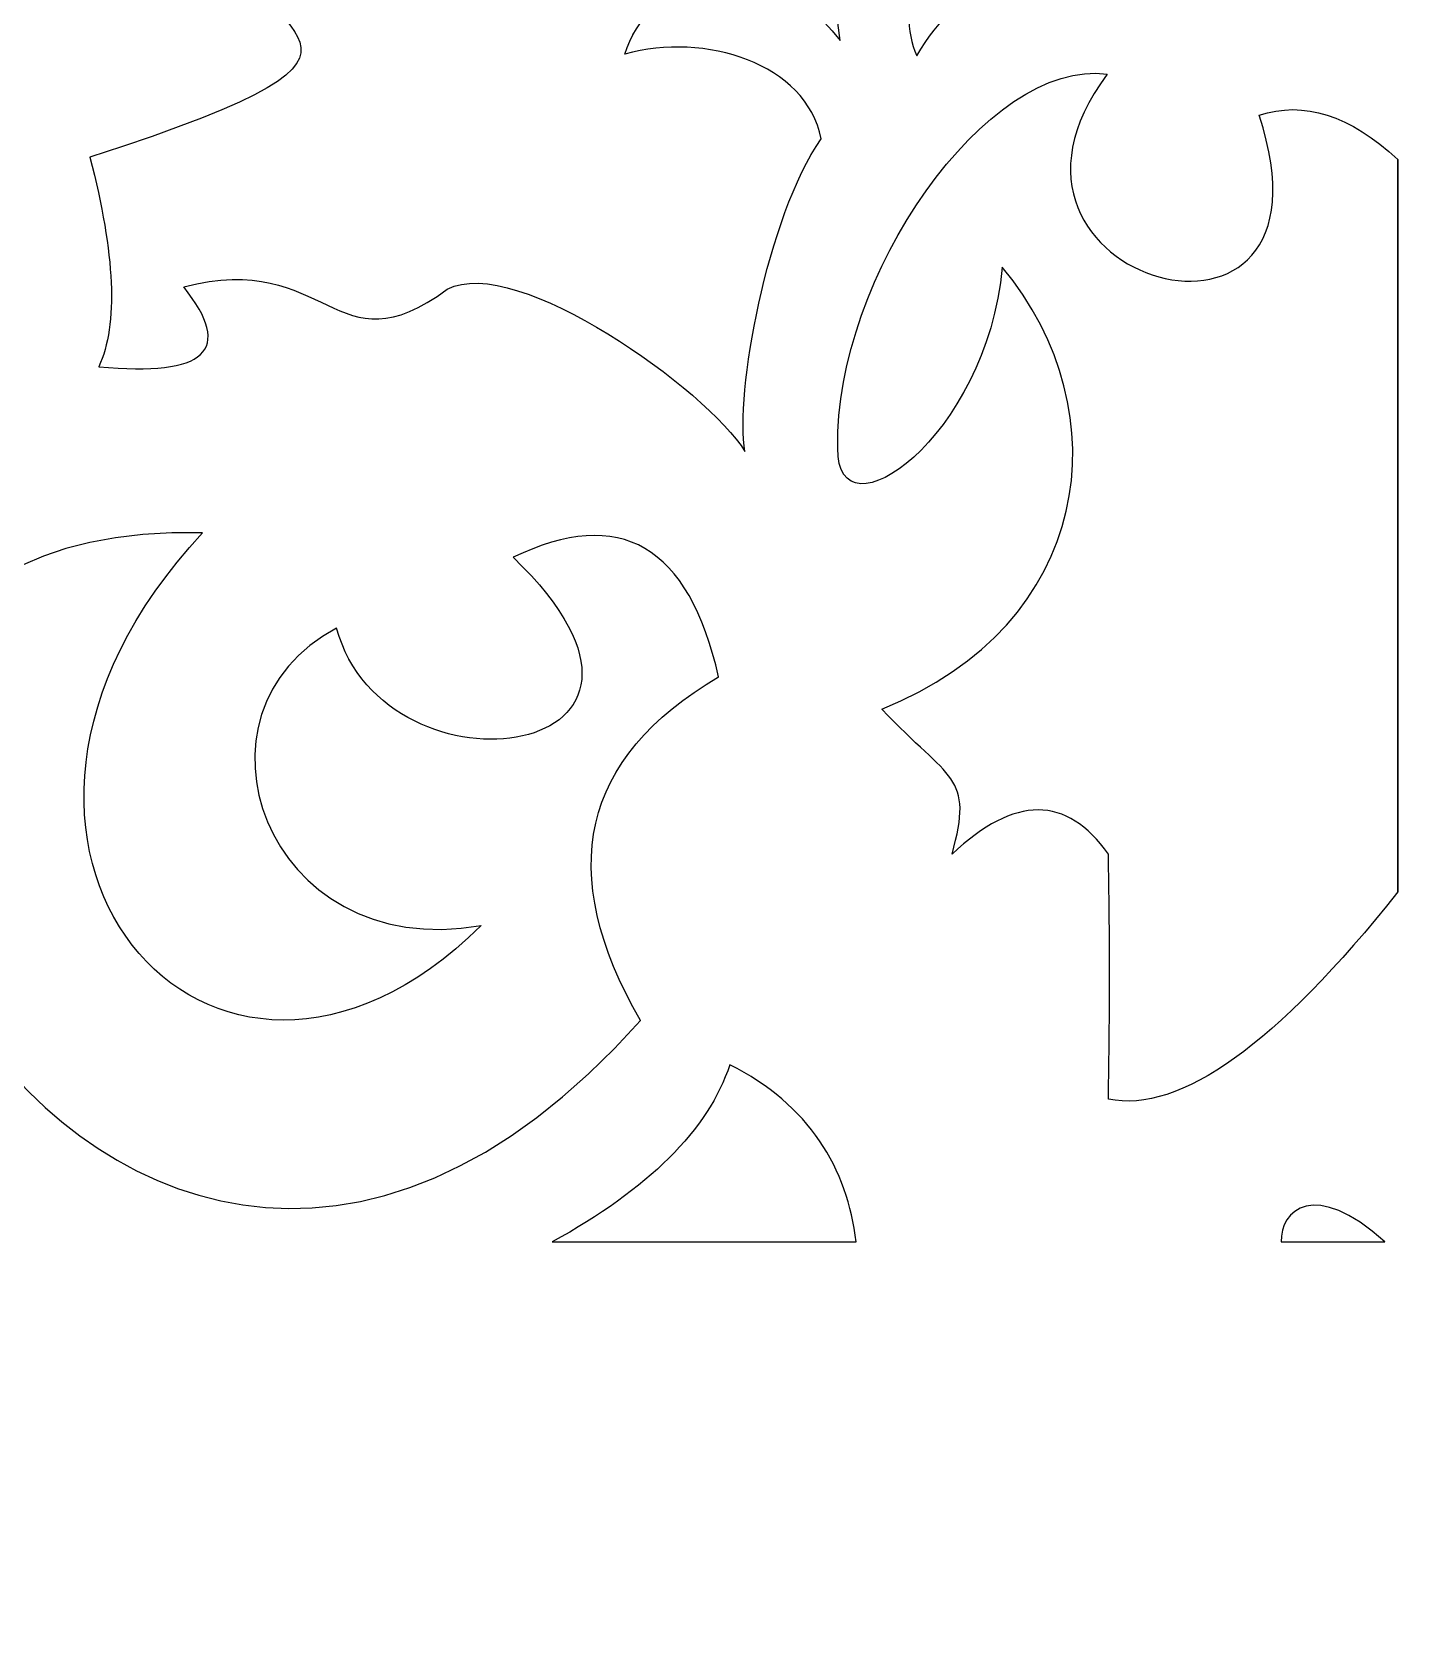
# Model space of a CAD drawing. Header units: centimetres. Extents: x -29.4 to 30.6, y -40.2 to 38.1.
# Drawn here: x -12.02 to -2.76, y -40.19 to -29.27 of the extents above; entities that cross this region are included whole.
import ezdxf

# ---------------------------------------------------------------- set-up
doc = ezdxf.new("R2010")
doc.units = ezdxf.units.CM
doc.header["$MEASUREMENT"] = 0
doc.layers.add('layer 1', color=7, linetype='Continuous')

msp = doc.modelspace()

# ---------------------------------------------------------------- linework, layer by layer
at = {"layer": 'layer 1', "color": 114}
for points, knots in [([(-6.0236, -29.42663), (-6.16973, -29.10127), (-6.01093, -28.58547), (-5.60942, -28.31258), (-5.60942, -28.31258), (-6.79265, -26.63989), (-8.47957, -26.88547), (-8.5133, -28.03333), (-8.5133, -28.03333), (-8.11584, -27.55026), (-7.32007, -27.50642), (-6.92077, -27.95941), (-6.92077, -27.95941), (-7.38868, -27.85703), (-8.12126, -28.00363), (-8.07933, -28.66691), (-8.07933, -28.66691), (-7.72557, -28.3617), (-6.69016, -27.99527), (-6.54206, -29.32413), (-6.54206, -29.32413), (-7.1044, -28.59455), (-7.86793, -28.93213), (-8.00057, -29.41657), (-8.00057, -29.41657), (-7.46081, -29.26319), (-6.77132, -29.47663), (-6.67101, -29.99068), (-6.67101, -29.99068), (-7.0397, -30.51491), (-7.25588, -31.72838), (-7.18743, -32.10842), (-7.18743, -32.10842), (-7.43905, -31.69469), (-8.74023, -30.76416), (-9.20483, -31.0082), (-9.20483, -31.0082), (-9.97073, -31.57809), (-10.00933, -30.73517), (-10.99117, -30.99319), (-10.99117, -30.99319), (-10.64803, -31.42369), (-10.83979, -31.6039), (-11.56644, -31.53382), (-11.56644, -31.53382), (-11.43524, -31.24598), (-11.45542, -30.77293), (-11.62699, -30.11467), (-11.62699, -30.11467), (-9.13555, -29.30759), (-10.67913, -29.36756), (-10.56671, -28.53774), (-10.56671, -28.53774), (-10.48547, -28.66383), (-10.32447, -28.89361), (-9.99139, -28.85357), (-9.99139, -28.85357), (-10.02166, -28.1727), (-9.58765, -27.41632), (-8.68934, -26.97576), (-8.68934, -26.97576), (-7.0643, -26.21481), (-5.70168, -26.81556), (-4.6015, -28.77804), (-4.6015, -28.77804), (-5.18628, -28.65639), (-5.73719, -28.93731), (-6.0236, -29.42663)], [0, 0, 0, 0, 0.05555556, 0.05555556, 0.05555556, 0.05555556, 0.11111111, 0.11111111, 0.11111111, 0.11111111, 0.16666667, 0.16666667, 0.16666667, 0.16666667, 0.22222222, 0.22222222, 0.22222222, 0.22222222, 0.27777778, 0.27777778, 0.27777778, 0.27777778, 0.33333333, 0.33333333, 0.33333333, 0.33333333, 0.38888889, 0.38888889, 0.38888889, 0.38888889, 0.44444444, 0.44444444, 0.44444444, 0.44444444, 0.5, 0.5, 0.5, 0.5, 0.55555556, 0.55555556, 0.55555556, 0.55555556, 0.61111111, 0.61111111, 0.61111111, 0.61111111, 0.66666667, 0.66666667, 0.66666667, 0.66666667, 0.72222222, 0.72222222, 0.72222222, 0.72222222, 0.77777778, 0.77777778, 0.77777778, 0.77777778, 0.83333333, 0.83333333, 0.83333333, 0.83333333, 0.88888889, 0.88888889, 0.88888889, 0.88888889, 1, 1, 1, 1]), ([(-2.76308, -30.12991), (-3.08676, -29.82957), (-3.39987, -29.72945), (-3.70239, -29.82956), (-3.70239, -29.82956), (-3.08393, -31.71112), (-5.79269, -30.96208), (-4.73182, -29.55174), (-4.73182, -29.55174), (-5.54677, -29.43911), (-6.58092, -30.92634), (-6.55822, -32.08518), (-6.55822, -32.08518), (-6.56869, -32.72504), (-5.548, -32.01763), (-5.44333, -30.85826), (-5.44333, -30.85826), (-4.62561, -31.85062), (-4.83307, -33.2821), (-6.26081, -33.85423), (-6.26081, -33.85423), (-5.79404, -34.3473), (-5.63509, -34.29474), (-5.78395, -34.83787), (-5.78395, -34.83787), (-5.36007, -34.43741), (-5.00683, -34.43741), (-4.72425, -34.83787), (-4.72425, -34.83787), (-4.71416, -35.36599), (-4.71416, -35.91913), (-4.72425, -36.4973), (-4.72425, -36.4973), (-4.23753, -36.59491), (-3.58381, -36.12687), (-2.76308, -35.09317), (-2.76308, -35.09317), (-2.76308, -35.09317), (-2.76308, -35.09313), (-2.76308, -35.09313), (-2.76308, -35.09313), (-2.76308, -35.09313), (-2.76308, -34.62194), (-2.76308, -34.62194), (-2.76308, -34.62194), (-2.76308, -34.62194), (-2.76308, -34.50748), (-2.76308, -34.50748), (-2.76308, -34.50748), (-2.76308, -34.50748), (-2.76308, -34.39437), (-2.76308, -34.39437), (-2.76308, -34.39437), (-2.76308, -34.39437), (-2.76308, -33.95535), (-2.76308, -33.95535), (-2.76308, -33.95535), (-2.76308, -33.95535), (-2.76308, -33.84895), (-2.76308, -33.84895), (-2.76308, -33.84895), (-2.76308, -33.84895), (-2.76308, -33.74389), (-2.76308, -33.74389), (-2.76308, -33.74389), (-2.76308, -33.74389), (-2.76308, -33.33707), (-2.76308, -33.33707), (-2.76308, -33.33707), (-2.76308, -33.33707), (-2.76308, -33.23872), (-2.76308, -33.23872), (-2.76308, -33.23872), (-2.76308, -33.23872), (-2.76308, -33.14171), (-2.76308, -33.14171), (-2.76308, -33.14171), (-2.76308, -33.14171), (-2.76308, -32.7671), (-2.76308, -32.7671), (-2.76308, -32.7671), (-2.76308, -32.7671), (-2.76308, -32.6768), (-2.76308, -32.6768), (-2.76308, -32.6768), (-2.76308, -32.6768), (-2.76308, -32.58784), (-2.76308, -32.58784), (-2.76308, -32.58784), (-2.76308, -32.58784), (-2.76308, -32.50023), (-2.76308, -32.50023), (-2.76308, -32.50023), (-2.76308, -32.50023), (-2.76308, -32.24544), (-2.76308, -32.24544), (-2.76308, -32.24544), (-2.76308, -32.24544), (-2.76308, -32.16319), (-2.76308, -32.16319), (-2.76308, -32.16319), (-2.76308, -32.16319), (-2.76308, -32.08228), (-2.76308, -32.08228), (-2.76308, -32.08228), (-2.76308, -32.08228), (-2.76308, -32.00272), (-2.76308, -32.00272), (-2.76308, -32.00272), (-2.76308, -32.00272), (-2.76308, -31.69788), (-2.76308, -31.69788), (-2.76308, -31.69788), (-2.76308, -31.69788), (-2.76308, -31.62503), (-2.76308, -31.62503), (-2.76308, -31.62503), (-2.76308, -31.62503), (-2.76308, -31.55351), (-2.76308, -31.55351), (-2.76308, -31.55351), (-2.76308, -31.55351), (-2.76308, -31.48334), (-2.76308, -31.48334), (-2.76308, -31.48334), (-2.76308, -31.48334), (-2.76308, -31.28088), (-2.76308, -31.28088), (-2.76308, -31.28088), (-2.76308, -31.28088), (-2.76308, -31.21608), (-2.76308, -31.21608), (-2.76308, -31.21608), (-2.76308, -31.21608), (-2.76308, -31.15262), (-2.76308, -31.15262), (-2.76308, -31.15262), (-2.76308, -31.15262), (-2.76308, -31.0905), (-2.76308, -31.0905), (-2.76308, -31.0905), (-2.76308, -31.0905), (-2.76308, -30.91219), (-2.76308, -30.91219), (-2.76308, -30.91219), (-2.76308, -30.91219), (-2.76308, -30.85544), (-2.76308, -30.85544), (-2.76308, -30.85544), (-2.76308, -30.85544), (-2.76308, -30.80003), (-2.76308, -30.80003), (-2.76308, -30.80003), (-2.76308, -30.80003), (-2.76308, -30.74596), (-2.76308, -30.74596), (-2.76308, -30.74596), (-2.76308, -30.74596), (-2.76308, -30.69324), (-2.76308, -30.69324), (-2.76308, -30.69324), (-2.76308, -30.69324), (-2.76308, -30.59181), (-2.76308, -30.59181), (-2.76308, -30.59181), (-2.76308, -30.59181), (-2.76308, -30.54311), (-2.76308, -30.54311), (-2.76308, -30.54311), (-2.76308, -30.54311), (-2.76308, -30.49575), (-2.76308, -30.49575), (-2.76308, -30.49575), (-2.76308, -30.49575), (-2.76308, -30.44974), (-2.76308, -30.44974), (-2.76308, -30.44974), (-2.76308, -30.44974), (-2.76308, -30.40506), (-2.76308, -30.40506), (-2.76308, -30.40506), (-2.76308, -30.40506), (-2.76308, -30.31974), (-2.76308, -30.31974), (-2.76308, -30.31974), (-2.76308, -30.31974), (-2.76308, -30.27909), (-2.76308, -30.27909), (-2.76308, -30.27909), (-2.76308, -30.27909), (-2.76308, -30.23978), (-2.76308, -30.23978), (-2.76308, -30.23978), (-2.76308, -30.23978), (-2.76308, -30.20181), (-2.76308, -30.20181), (-2.76308, -30.20181), (-2.76308, -30.20181), (-2.76308, -30.1652), (-2.76308, -30.1652), (-2.76308, -30.1652), (-2.76308, -30.1652), (-2.76308, -30.12992), (-2.76308, -30.12992), (-2.76308, -30.12992), (-2.76308, -30.12992), (-2.76308, -30.12991), (-2.76308, -30.12991)], [0, 0, 0, 0, 0.01886792, 0.01886792, 0.01886792, 0.01886792, 0.03773585, 0.03773585, 0.03773585, 0.03773585, 0.05660377, 0.05660377, 0.05660377, 0.05660377, 0.0754717, 0.0754717, 0.0754717, 0.0754717, 0.09433962, 0.09433962, 0.09433962, 0.09433962, 0.11320755, 0.11320755, 0.11320755, 0.11320755, 0.13207547, 0.13207547, 0.13207547, 0.13207547, 0.1509434, 0.1509434, 0.1509434, 0.1509434, 0.16981132, 0.16981132, 0.16981132, 0.16981132, 0.18867925, 0.18867925, 0.18867925, 0.18867925, 0.20754717, 0.20754717, 0.20754717, 0.20754717, 0.22641509, 0.22641509, 0.22641509, 0.22641509, 0.24528302, 0.24528302, 0.24528302, 0.24528302, 0.26415094, 0.26415094, 0.26415094, 0.26415094, 0.28301887, 0.28301887, 0.28301887, 0.28301887, 0.30188679, 0.30188679, 0.30188679, 0.30188679, 0.32075472, 0.32075472, 0.32075472, 0.32075472, 0.33962264, 0.33962264, 0.33962264, 0.33962264, 0.35849057, 0.35849057, 0.35849057, 0.35849057, 0.37735849, 0.37735849, 0.37735849, 0.37735849, 0.39622642, 0.39622642, 0.39622642, 0.39622642, 0.41509434, 0.41509434, 0.41509434, 0.41509434, 0.43396226, 0.43396226, 0.43396226, 0.43396226, 0.45283019, 0.45283019, 0.45283019, 0.45283019, 0.47169811, 0.47169811, 0.47169811, 0.47169811, 0.49056604, 0.49056604, 0.49056604, 0.49056604, 0.50943396, 0.50943396, 0.50943396, 0.50943396, 0.52830189, 0.52830189, 0.52830189, 0.52830189, 0.54716981, 0.54716981, 0.54716981, 0.54716981, 0.56603774, 0.56603774, 0.56603774, 0.56603774, 0.58490566, 0.58490566, 0.58490566, 0.58490566, 0.60377358, 0.60377358, 0.60377358, 0.60377358, 0.62264151, 0.62264151, 0.62264151, 0.62264151, 0.64150943, 0.64150943, 0.64150943, 0.64150943, 0.66037736, 0.66037736, 0.66037736, 0.66037736, 0.67924528, 0.67924528, 0.67924528, 0.67924528, 0.69811321, 0.69811321, 0.69811321, 0.69811321, 0.71698113, 0.71698113, 0.71698113, 0.71698113, 0.73584906, 0.73584906, 0.73584906, 0.73584906, 0.75471698, 0.75471698, 0.75471698, 0.75471698, 0.77358491, 0.77358491, 0.77358491, 0.77358491, 0.79245283, 0.79245283, 0.79245283, 0.79245283, 0.81132075, 0.81132075, 0.81132075, 0.81132075, 0.83018868, 0.83018868, 0.83018868, 0.83018868, 0.8490566, 0.8490566, 0.8490566, 0.8490566, 0.86792453, 0.86792453, 0.86792453, 0.86792453, 0.88679245, 0.88679245, 0.88679245, 0.88679245, 0.90566038, 0.90566038, 0.90566038, 0.90566038, 0.9245283, 0.9245283, 0.9245283, 0.9245283, 0.94339623, 0.94339623, 0.94339623, 0.94339623, 0.96226415, 0.96226415, 0.96226415, 0.96226415, 1, 1, 1, 1]), ([(-2.76308, -35.09313), (-2.76308, -35.09313), (-2.76308, -34.62194), (-2.76308, -34.62194), (-2.76308, -34.62194), (-2.76308, -34.62194), (-2.76308, -34.50748), (-2.76308, -34.50748), (-2.76308, -34.50748), (-2.76308, -34.50748), (-2.76308, -34.39437), (-2.76308, -34.39437), (-2.76308, -34.39437), (-2.76308, -34.39437), (-2.76308, -33.95535), (-2.76308, -33.95535), (-2.76308, -33.95535), (-2.76308, -33.95535), (-2.76308, -33.84895), (-2.76308, -33.84895), (-2.76308, -33.84895), (-2.76308, -33.84895), (-2.76308, -33.74389), (-2.76308, -33.74389), (-2.76308, -33.74389), (-2.76308, -33.74389), (-2.76308, -33.33707), (-2.76308, -33.33707), (-2.76308, -33.33707), (-2.76308, -33.33707), (-2.76308, -33.23872), (-2.76308, -33.23872), (-2.76308, -33.23872), (-2.76308, -33.23872), (-2.76308, -33.14171), (-2.76308, -33.14171), (-2.76308, -33.14171), (-2.76308, -33.14171), (-2.76308, -32.7671), (-2.76308, -32.7671), (-2.76308, -32.7671), (-2.76308, -32.7671), (-2.76308, -32.6768), (-2.76308, -32.6768), (-2.76308, -32.6768), (-2.76308, -32.6768), (-2.76308, -32.58784), (-2.76308, -32.58784), (-2.76308, -32.58784), (-2.76308, -32.58784), (-2.76308, -32.50023), (-2.76308, -32.50023), (-2.76308, -32.50023), (-2.76308, -32.50023), (-2.76308, -32.24544), (-2.76308, -32.24544), (-2.76308, -32.24544), (-2.76308, -32.24544), (-2.76308, -32.16319), (-2.76308, -32.16319), (-2.76308, -32.16319), (-2.76308, -32.16319), (-2.76308, -32.08228), (-2.76308, -32.08228), (-2.76308, -32.08228), (-2.76308, -32.08228), (-2.76308, -32.00272), (-2.76308, -32.00272), (-2.76308, -32.00272), (-2.76308, -32.00272), (-2.76308, -31.69788), (-2.76308, -31.69788), (-2.76308, -31.69788), (-2.76308, -31.69788), (-2.76308, -31.62503), (-2.76308, -31.62503), (-2.76308, -31.62503), (-2.76308, -31.62503), (-2.76308, -31.55351), (-2.76308, -31.55351), (-2.76308, -31.55351), (-2.76308, -31.55351), (-2.76308, -31.48334), (-2.76308, -31.48334), (-2.76308, -31.48334), (-2.76308, -31.48334), (-2.76308, -31.28088), (-2.76308, -31.28088), (-2.76308, -31.28088), (-2.76308, -31.28088), (-2.76308, -31.21608), (-2.76308, -31.21608), (-2.76308, -31.21608), (-2.76308, -31.21608), (-2.76308, -31.15262), (-2.76308, -31.15262), (-2.76308, -31.15262), (-2.76308, -31.15262), (-2.76308, -31.0905), (-2.76308, -31.0905), (-2.76308, -31.0905), (-2.76308, -31.0905), (-2.76308, -30.91219), (-2.76308, -30.91219), (-2.76308, -30.91219), (-2.76308, -30.91219), (-2.76308, -30.85544), (-2.76308, -30.85544), (-2.76308, -30.85544), (-2.76308, -30.85544), (-2.76308, -30.80003), (-2.76308, -30.80003), (-2.76308, -30.80003), (-2.76308, -30.80003), (-2.76308, -30.74596), (-2.76308, -30.74596), (-2.76308, -30.74596), (-2.76308, -30.74596), (-2.76308, -30.69324), (-2.76308, -30.69324), (-2.76308, -30.69324), (-2.76308, -30.69324), (-2.76308, -30.59181), (-2.76308, -30.59181), (-2.76308, -30.59181), (-2.76308, -30.59181), (-2.76308, -30.54311), (-2.76308, -30.54311), (-2.76308, -30.54311), (-2.76308, -30.54311), (-2.76308, -30.49575), (-2.76308, -30.49575), (-2.76308, -30.49575), (-2.76308, -30.49575), (-2.76308, -30.44974), (-2.76308, -30.44974), (-2.76308, -30.44974), (-2.76308, -30.44974), (-2.76308, -30.40506), (-2.76308, -30.40506), (-2.76308, -30.40506), (-2.76308, -30.40506), (-2.76308, -30.31974), (-2.76308, -30.31974), (-2.76308, -30.31974), (-2.76308, -30.31974), (-2.76308, -30.27909), (-2.76308, -30.27909), (-2.76308, -30.27909), (-2.76308, -30.27909), (-2.76308, -30.23978), (-2.76308, -30.23978), (-2.76308, -30.23978), (-2.76308, -30.23978), (-2.76308, -30.20181), (-2.76308, -30.20181), (-2.76308, -30.20181), (-2.76308, -30.20181), (-2.76308, -30.1652), (-2.76308, -30.1652), (-2.76308, -30.1652), (-2.76308, -30.1652), (-2.76308, -30.12992), (-2.76308, -30.12992), (-2.76308, -30.12992), (-2.76308, -30.12992), (-2.76308, -35.09313), (-2.76308, -35.09313)], [0, 0, 0, 0, 0.02325581, 0.02325581, 0.02325581, 0.02325581, 0.04651163, 0.04651163, 0.04651163, 0.04651163, 0.06976744, 0.06976744, 0.06976744, 0.06976744, 0.09302326, 0.09302326, 0.09302326, 0.09302326, 0.11627907, 0.11627907, 0.11627907, 0.11627907, 0.13953488, 0.13953488, 0.13953488, 0.13953488, 0.1627907, 0.1627907, 0.1627907, 0.1627907, 0.18604651, 0.18604651, 0.18604651, 0.18604651, 0.20930233, 0.20930233, 0.20930233, 0.20930233, 0.23255814, 0.23255814, 0.23255814, 0.23255814, 0.25581395, 0.25581395, 0.25581395, 0.25581395, 0.27906977, 0.27906977, 0.27906977, 0.27906977, 0.30232558, 0.30232558, 0.30232558, 0.30232558, 0.3255814, 0.3255814, 0.3255814, 0.3255814, 0.34883721, 0.34883721, 0.34883721, 0.34883721, 0.37209302, 0.37209302, 0.37209302, 0.37209302, 0.39534884, 0.39534884, 0.39534884, 0.39534884, 0.41860465, 0.41860465, 0.41860465, 0.41860465, 0.44186047, 0.44186047, 0.44186047, 0.44186047, 0.46511628, 0.46511628, 0.46511628, 0.46511628, 0.48837209, 0.48837209, 0.48837209, 0.48837209, 0.51162791, 0.51162791, 0.51162791, 0.51162791, 0.53488372, 0.53488372, 0.53488372, 0.53488372, 0.55813953, 0.55813953, 0.55813953, 0.55813953, 0.58139535, 0.58139535, 0.58139535, 0.58139535, 0.60465116, 0.60465116, 0.60465116, 0.60465116, 0.62790698, 0.62790698, 0.62790698, 0.62790698, 0.65116279, 0.65116279, 0.65116279, 0.65116279, 0.6744186, 0.6744186, 0.6744186, 0.6744186, 0.69767442, 0.69767442, 0.69767442, 0.69767442, 0.72093023, 0.72093023, 0.72093023, 0.72093023, 0.74418605, 0.74418605, 0.74418605, 0.74418605, 0.76744186, 0.76744186, 0.76744186, 0.76744186, 0.79069767, 0.79069767, 0.79069767, 0.79069767, 0.81395349, 0.81395349, 0.81395349, 0.81395349, 0.8372093, 0.8372093, 0.8372093, 0.8372093, 0.86046512, 0.86046512, 0.86046512, 0.86046512, 0.88372093, 0.88372093, 0.88372093, 0.88372093, 0.90697674, 0.90697674, 0.90697674, 0.90697674, 0.93023256, 0.93023256, 0.93023256, 0.93023256, 0.95348837, 0.95348837, 0.95348837, 0.95348837, 1, 1, 1, 1]), ([(-10.86293, -32.66035), (-12.82579, -34.75824), (-10.80193, -37.12378), (-8.9742, -35.32118), (-8.9742, -35.32118), (-10.45832, -35.57645), (-11.02858, -33.85946), (-9.95462, -33.3061), (-9.95462, -33.3061), (-9.62684, -34.51381), (-7.32334, -34.20558), (-8.75868, -32.82554), (-8.75868, -32.82554), (-8.03202, -32.47513), (-7.56778, -32.74544), (-7.36593, -33.63648), (-7.36593, -33.63648), (-8.29947, -34.18211), (-8.47608, -34.95801), (-7.89578, -35.96418), (-7.89578, -35.96418), (-11.65092, -40.18754), (-15.45778, -32.54664), (-10.86293, -32.66035)], [0, 0, 0, 0, 0.14285714, 0.14285714, 0.14285714, 0.14285714, 0.28571429, 0.28571429, 0.28571429, 0.28571429, 0.42857143, 0.42857143, 0.42857143, 0.42857143, 0.57142857, 0.57142857, 0.57142857, 0.57142857, 0.71428571, 0.71428571, 0.71428571, 0.71428571, 1, 1, 1, 1]), ([(-6.4347, -37.46472), (-7.02004, -37.46472), (-7.701, -37.46472), (-8.49319, -37.46472), (-8.49319, -37.46472), (-8.49319, -37.46472), (-8.4932, -37.46472), (-8.4932, -37.46471), (-8.4932, -37.46471), (-7.84384, -37.10846), (-7.43519, -36.70491), (-7.29023, -36.26453), (-7.29023, -36.26453), (-6.75322, -36.53304), (-6.49038, -36.96873), (-6.4347, -37.46471), (-6.4347, -37.46471), (-6.4347, -37.46472), (-6.4347, -37.46472), (-6.4347, -37.46472)], [0, 0, 0, 0, 0.16666667, 0.16666667, 0.16666667, 0.16666667, 0.33333333, 0.33333333, 0.33333333, 0.33333333, 0.5, 0.5, 0.5, 0.5, 0.66666667, 0.66666667, 0.66666667, 0.66666667, 1, 1, 1, 1]), ([(-2.85118, -37.46472), (-2.85118, -37.46472), (-2.85118, -37.46472), (-3.55295, -37.46472), (-3.55295, -37.46472), (-3.56175, -37.25234), (-3.32783, -37.03196), (-2.85117, -37.46471), (-2.85117, -37.46471), (-2.85118, -37.46472), (-2.85118, -37.46472), (-2.85118, -37.46472)], [0, 0, 0, 0, 0.25, 0.25, 0.25, 0.25, 0.5, 0.5, 0.5, 0.5, 1, 1, 1, 1])]:
    msp.add_open_spline(points, degree=3, knots=knots, dxfattribs=at)
at = {"layer": 'layer 1', "color": 250, "lineweight": 20}
for points, knots in [([(-6.0236, -29.42663), (-6.16973, -29.10127), (-6.01093, -28.58547), (-5.60942, -28.31258), (-5.60942, -28.31258), (-6.79265, -26.63989), (-8.47957, -26.88547), (-8.5133, -28.03333), (-8.5133, -28.03333), (-8.11584, -27.55026), (-7.32007, -27.50642), (-6.92077, -27.95941), (-6.92077, -27.95941), (-7.38868, -27.85703), (-8.12126, -28.00363), (-8.07933, -28.66691), (-8.07933, -28.66691), (-7.72557, -28.3617), (-6.69016, -27.99527), (-6.54206, -29.32413), (-6.54206, -29.32413), (-7.1044, -28.59455), (-7.86793, -28.93213), (-8.00057, -29.41657), (-8.00057, -29.41657), (-7.46081, -29.26319), (-6.77132, -29.47663), (-6.67101, -29.99068), (-6.67101, -29.99068), (-7.0397, -30.51491), (-7.25588, -31.72838), (-7.18743, -32.10842), (-7.18743, -32.10842), (-7.43905, -31.69469), (-8.74023, -30.76416), (-9.20483, -31.0082), (-9.20483, -31.0082), (-9.97073, -31.57809), (-10.00933, -30.73517), (-10.99117, -30.99319), (-10.99117, -30.99319), (-10.64803, -31.42369), (-10.83979, -31.6039), (-11.56644, -31.53382), (-11.56644, -31.53382), (-11.43524, -31.24598), (-11.45542, -30.77293), (-11.62699, -30.11467), (-11.62699, -30.11467), (-9.13555, -29.30759), (-10.67913, -29.36756), (-10.56671, -28.53774), (-10.56671, -28.53774), (-10.48547, -28.66383), (-10.32447, -28.89361), (-9.99139, -28.85357), (-9.99139, -28.85357), (-10.02166, -28.1727), (-9.58765, -27.41632), (-8.68934, -26.97576), (-8.68934, -26.97576), (-7.0643, -26.21481), (-5.70168, -26.81556), (-4.6015, -28.77804), (-4.6015, -28.77804), (-5.18628, -28.65639), (-5.73719, -28.93731), (-6.0236, -29.42663)], [0, 0, 0, 0, 0.05555556, 0.05555556, 0.05555556, 0.05555556, 0.11111111, 0.11111111, 0.11111111, 0.11111111, 0.16666667, 0.16666667, 0.16666667, 0.16666667, 0.22222222, 0.22222222, 0.22222222, 0.22222222, 0.27777778, 0.27777778, 0.27777778, 0.27777778, 0.33333333, 0.33333333, 0.33333333, 0.33333333, 0.38888889, 0.38888889, 0.38888889, 0.38888889, 0.44444444, 0.44444444, 0.44444444, 0.44444444, 0.5, 0.5, 0.5, 0.5, 0.55555556, 0.55555556, 0.55555556, 0.55555556, 0.61111111, 0.61111111, 0.61111111, 0.61111111, 0.66666667, 0.66666667, 0.66666667, 0.66666667, 0.72222222, 0.72222222, 0.72222222, 0.72222222, 0.77777778, 0.77777778, 0.77777778, 0.77777778, 0.83333333, 0.83333333, 0.83333333, 0.83333333, 0.88888889, 0.88888889, 0.88888889, 0.88888889, 1, 1, 1, 1]), ([(-2.76308, -30.12991), (-3.08676, -29.82957), (-3.39987, -29.72945), (-3.70239, -29.82956), (-3.70239, -29.82956), (-3.08393, -31.71112), (-5.79269, -30.96208), (-4.73182, -29.55174), (-4.73182, -29.55174), (-5.54677, -29.43911), (-6.58092, -30.92634), (-6.55822, -32.08518), (-6.55822, -32.08518), (-6.56869, -32.72504), (-5.548, -32.01763), (-5.44333, -30.85826), (-5.44333, -30.85826), (-4.62561, -31.85062), (-4.83307, -33.2821), (-6.26081, -33.85423), (-6.26081, -33.85423), (-5.79404, -34.3473), (-5.63509, -34.29474), (-5.78395, -34.83787), (-5.78395, -34.83787), (-5.36007, -34.43741), (-5.00683, -34.43741), (-4.72425, -34.83787), (-4.72425, -34.83787), (-4.71416, -35.36599), (-4.71416, -35.91913), (-4.72425, -36.4973), (-4.72425, -36.4973), (-4.23753, -36.59491), (-3.58381, -36.12687), (-2.76308, -35.09317), (-2.76308, -35.09317), (-2.76308, -35.09317), (-2.76308, -35.09313), (-2.76308, -35.09313), (-2.76308, -35.09313), (-2.76308, -35.09313), (-2.76308, -34.62194), (-2.76308, -34.62194), (-2.76308, -34.62194), (-2.76308, -34.62194), (-2.76308, -34.50748), (-2.76308, -34.50748), (-2.76308, -34.50748), (-2.76308, -34.50748), (-2.76308, -34.39437), (-2.76308, -34.39437), (-2.76308, -34.39437), (-2.76308, -34.39437), (-2.76308, -33.95535), (-2.76308, -33.95535), (-2.76308, -33.95535), (-2.76308, -33.95535), (-2.76308, -33.84895), (-2.76308, -33.84895), (-2.76308, -33.84895), (-2.76308, -33.84895), (-2.76308, -33.74389), (-2.76308, -33.74389), (-2.76308, -33.74389), (-2.76308, -33.74389), (-2.76308, -33.33707), (-2.76308, -33.33707), (-2.76308, -33.33707), (-2.76308, -33.33707), (-2.76308, -33.23872), (-2.76308, -33.23872), (-2.76308, -33.23872), (-2.76308, -33.23872), (-2.76308, -33.14171), (-2.76308, -33.14171), (-2.76308, -33.14171), (-2.76308, -33.14171), (-2.76308, -32.7671), (-2.76308, -32.7671), (-2.76308, -32.7671), (-2.76308, -32.7671), (-2.76308, -32.6768), (-2.76308, -32.6768), (-2.76308, -32.6768), (-2.76308, -32.6768), (-2.76308, -32.58784), (-2.76308, -32.58784), (-2.76308, -32.58784), (-2.76308, -32.58784), (-2.76308, -32.50023), (-2.76308, -32.50023), (-2.76308, -32.50023), (-2.76308, -32.50023), (-2.76308, -32.24544), (-2.76308, -32.24544), (-2.76308, -32.24544), (-2.76308, -32.24544), (-2.76308, -32.16319), (-2.76308, -32.16319), (-2.76308, -32.16319), (-2.76308, -32.16319), (-2.76308, -32.08228), (-2.76308, -32.08228), (-2.76308, -32.08228), (-2.76308, -32.08228), (-2.76308, -32.00272), (-2.76308, -32.00272), (-2.76308, -32.00272), (-2.76308, -32.00272), (-2.76308, -31.69788), (-2.76308, -31.69788), (-2.76308, -31.69788), (-2.76308, -31.69788), (-2.76308, -31.62503), (-2.76308, -31.62503), (-2.76308, -31.62503), (-2.76308, -31.62503), (-2.76308, -31.55351), (-2.76308, -31.55351), (-2.76308, -31.55351), (-2.76308, -31.55351), (-2.76308, -31.48334), (-2.76308, -31.48334), (-2.76308, -31.48334), (-2.76308, -31.48334), (-2.76308, -31.28088), (-2.76308, -31.28088), (-2.76308, -31.28088), (-2.76308, -31.28088), (-2.76308, -31.21608), (-2.76308, -31.21608), (-2.76308, -31.21608), (-2.76308, -31.21608), (-2.76308, -31.15262), (-2.76308, -31.15262), (-2.76308, -31.15262), (-2.76308, -31.15262), (-2.76308, -31.0905), (-2.76308, -31.0905), (-2.76308, -31.0905), (-2.76308, -31.0905), (-2.76308, -30.91219), (-2.76308, -30.91219), (-2.76308, -30.91219), (-2.76308, -30.91219), (-2.76308, -30.85544), (-2.76308, -30.85544), (-2.76308, -30.85544), (-2.76308, -30.85544), (-2.76308, -30.80003), (-2.76308, -30.80003), (-2.76308, -30.80003), (-2.76308, -30.80003), (-2.76308, -30.74596), (-2.76308, -30.74596), (-2.76308, -30.74596), (-2.76308, -30.74596), (-2.76308, -30.69324), (-2.76308, -30.69324), (-2.76308, -30.69324), (-2.76308, -30.69324), (-2.76308, -30.59181), (-2.76308, -30.59181), (-2.76308, -30.59181), (-2.76308, -30.59181), (-2.76308, -30.54311), (-2.76308, -30.54311), (-2.76308, -30.54311), (-2.76308, -30.54311), (-2.76308, -30.49575), (-2.76308, -30.49575), (-2.76308, -30.49575), (-2.76308, -30.49575), (-2.76308, -30.44974), (-2.76308, -30.44974), (-2.76308, -30.44974), (-2.76308, -30.44974), (-2.76308, -30.40506), (-2.76308, -30.40506), (-2.76308, -30.40506), (-2.76308, -30.40506), (-2.76308, -30.31974), (-2.76308, -30.31974), (-2.76308, -30.31974), (-2.76308, -30.31974), (-2.76308, -30.27909), (-2.76308, -30.27909), (-2.76308, -30.27909), (-2.76308, -30.27909), (-2.76308, -30.23978), (-2.76308, -30.23978), (-2.76308, -30.23978), (-2.76308, -30.23978), (-2.76308, -30.20181), (-2.76308, -30.20181), (-2.76308, -30.20181), (-2.76308, -30.20181), (-2.76308, -30.1652), (-2.76308, -30.1652), (-2.76308, -30.1652), (-2.76308, -30.1652), (-2.76308, -30.12992), (-2.76308, -30.12992), (-2.76308, -30.12992), (-2.76308, -30.12992), (-2.76308, -30.12991), (-2.76308, -30.12991)], [0, 0, 0, 0, 0.01886792, 0.01886792, 0.01886792, 0.01886792, 0.03773585, 0.03773585, 0.03773585, 0.03773585, 0.05660377, 0.05660377, 0.05660377, 0.05660377, 0.0754717, 0.0754717, 0.0754717, 0.0754717, 0.09433962, 0.09433962, 0.09433962, 0.09433962, 0.11320755, 0.11320755, 0.11320755, 0.11320755, 0.13207547, 0.13207547, 0.13207547, 0.13207547, 0.1509434, 0.1509434, 0.1509434, 0.1509434, 0.16981132, 0.16981132, 0.16981132, 0.16981132, 0.18867925, 0.18867925, 0.18867925, 0.18867925, 0.20754717, 0.20754717, 0.20754717, 0.20754717, 0.22641509, 0.22641509, 0.22641509, 0.22641509, 0.24528302, 0.24528302, 0.24528302, 0.24528302, 0.26415094, 0.26415094, 0.26415094, 0.26415094, 0.28301887, 0.28301887, 0.28301887, 0.28301887, 0.30188679, 0.30188679, 0.30188679, 0.30188679, 0.32075472, 0.32075472, 0.32075472, 0.32075472, 0.33962264, 0.33962264, 0.33962264, 0.33962264, 0.35849057, 0.35849057, 0.35849057, 0.35849057, 0.37735849, 0.37735849, 0.37735849, 0.37735849, 0.39622642, 0.39622642, 0.39622642, 0.39622642, 0.41509434, 0.41509434, 0.41509434, 0.41509434, 0.43396226, 0.43396226, 0.43396226, 0.43396226, 0.45283019, 0.45283019, 0.45283019, 0.45283019, 0.47169811, 0.47169811, 0.47169811, 0.47169811, 0.49056604, 0.49056604, 0.49056604, 0.49056604, 0.50943396, 0.50943396, 0.50943396, 0.50943396, 0.52830189, 0.52830189, 0.52830189, 0.52830189, 0.54716981, 0.54716981, 0.54716981, 0.54716981, 0.56603774, 0.56603774, 0.56603774, 0.56603774, 0.58490566, 0.58490566, 0.58490566, 0.58490566, 0.60377358, 0.60377358, 0.60377358, 0.60377358, 0.62264151, 0.62264151, 0.62264151, 0.62264151, 0.64150943, 0.64150943, 0.64150943, 0.64150943, 0.66037736, 0.66037736, 0.66037736, 0.66037736, 0.67924528, 0.67924528, 0.67924528, 0.67924528, 0.69811321, 0.69811321, 0.69811321, 0.69811321, 0.71698113, 0.71698113, 0.71698113, 0.71698113, 0.73584906, 0.73584906, 0.73584906, 0.73584906, 0.75471698, 0.75471698, 0.75471698, 0.75471698, 0.77358491, 0.77358491, 0.77358491, 0.77358491, 0.79245283, 0.79245283, 0.79245283, 0.79245283, 0.81132075, 0.81132075, 0.81132075, 0.81132075, 0.83018868, 0.83018868, 0.83018868, 0.83018868, 0.8490566, 0.8490566, 0.8490566, 0.8490566, 0.86792453, 0.86792453, 0.86792453, 0.86792453, 0.88679245, 0.88679245, 0.88679245, 0.88679245, 0.90566038, 0.90566038, 0.90566038, 0.90566038, 0.9245283, 0.9245283, 0.9245283, 0.9245283, 0.94339623, 0.94339623, 0.94339623, 0.94339623, 0.96226415, 0.96226415, 0.96226415, 0.96226415, 1, 1, 1, 1]), ([(-2.76308, -35.09313), (-2.76308, -35.09313), (-2.76308, -34.62194), (-2.76308, -34.62194), (-2.76308, -34.62194), (-2.76308, -34.62194), (-2.76308, -34.50748), (-2.76308, -34.50748), (-2.76308, -34.50748), (-2.76308, -34.50748), (-2.76308, -34.39437), (-2.76308, -34.39437), (-2.76308, -34.39437), (-2.76308, -34.39437), (-2.76308, -33.95535), (-2.76308, -33.95535), (-2.76308, -33.95535), (-2.76308, -33.95535), (-2.76308, -33.84895), (-2.76308, -33.84895), (-2.76308, -33.84895), (-2.76308, -33.84895), (-2.76308, -33.74389), (-2.76308, -33.74389), (-2.76308, -33.74389), (-2.76308, -33.74389), (-2.76308, -33.33707), (-2.76308, -33.33707), (-2.76308, -33.33707), (-2.76308, -33.33707), (-2.76308, -33.23872), (-2.76308, -33.23872), (-2.76308, -33.23872), (-2.76308, -33.23872), (-2.76308, -33.14171), (-2.76308, -33.14171), (-2.76308, -33.14171), (-2.76308, -33.14171), (-2.76308, -32.7671), (-2.76308, -32.7671), (-2.76308, -32.7671), (-2.76308, -32.7671), (-2.76308, -32.6768), (-2.76308, -32.6768), (-2.76308, -32.6768), (-2.76308, -32.6768), (-2.76308, -32.58784), (-2.76308, -32.58784), (-2.76308, -32.58784), (-2.76308, -32.58784), (-2.76308, -32.50023), (-2.76308, -32.50023), (-2.76308, -32.50023), (-2.76308, -32.50023), (-2.76308, -32.24544), (-2.76308, -32.24544), (-2.76308, -32.24544), (-2.76308, -32.24544), (-2.76308, -32.16319), (-2.76308, -32.16319), (-2.76308, -32.16319), (-2.76308, -32.16319), (-2.76308, -32.08228), (-2.76308, -32.08228), (-2.76308, -32.08228), (-2.76308, -32.08228), (-2.76308, -32.00272), (-2.76308, -32.00272), (-2.76308, -32.00272), (-2.76308, -32.00272), (-2.76308, -31.69788), (-2.76308, -31.69788), (-2.76308, -31.69788), (-2.76308, -31.69788), (-2.76308, -31.62503), (-2.76308, -31.62503), (-2.76308, -31.62503), (-2.76308, -31.62503), (-2.76308, -31.55351), (-2.76308, -31.55351), (-2.76308, -31.55351), (-2.76308, -31.55351), (-2.76308, -31.48334), (-2.76308, -31.48334), (-2.76308, -31.48334), (-2.76308, -31.48334), (-2.76308, -31.28088), (-2.76308, -31.28088), (-2.76308, -31.28088), (-2.76308, -31.28088), (-2.76308, -31.21608), (-2.76308, -31.21608), (-2.76308, -31.21608), (-2.76308, -31.21608), (-2.76308, -31.15262), (-2.76308, -31.15262), (-2.76308, -31.15262), (-2.76308, -31.15262), (-2.76308, -31.0905), (-2.76308, -31.0905), (-2.76308, -31.0905), (-2.76308, -31.0905), (-2.76308, -30.91219), (-2.76308, -30.91219), (-2.76308, -30.91219), (-2.76308, -30.91219), (-2.76308, -30.85544), (-2.76308, -30.85544), (-2.76308, -30.85544), (-2.76308, -30.85544), (-2.76308, -30.80003), (-2.76308, -30.80003), (-2.76308, -30.80003), (-2.76308, -30.80003), (-2.76308, -30.74596), (-2.76308, -30.74596), (-2.76308, -30.74596), (-2.76308, -30.74596), (-2.76308, -30.69324), (-2.76308, -30.69324), (-2.76308, -30.69324), (-2.76308, -30.69324), (-2.76308, -30.59181), (-2.76308, -30.59181), (-2.76308, -30.59181), (-2.76308, -30.59181), (-2.76308, -30.54311), (-2.76308, -30.54311), (-2.76308, -30.54311), (-2.76308, -30.54311), (-2.76308, -30.49575), (-2.76308, -30.49575), (-2.76308, -30.49575), (-2.76308, -30.49575), (-2.76308, -30.44974), (-2.76308, -30.44974), (-2.76308, -30.44974), (-2.76308, -30.44974), (-2.76308, -30.40506), (-2.76308, -30.40506), (-2.76308, -30.40506), (-2.76308, -30.40506), (-2.76308, -30.31974), (-2.76308, -30.31974), (-2.76308, -30.31974), (-2.76308, -30.31974), (-2.76308, -30.27909), (-2.76308, -30.27909), (-2.76308, -30.27909), (-2.76308, -30.27909), (-2.76308, -30.23978), (-2.76308, -30.23978), (-2.76308, -30.23978), (-2.76308, -30.23978), (-2.76308, -30.20181), (-2.76308, -30.20181), (-2.76308, -30.20181), (-2.76308, -30.20181), (-2.76308, -30.1652), (-2.76308, -30.1652), (-2.76308, -30.1652), (-2.76308, -30.1652), (-2.76308, -30.12992), (-2.76308, -30.12992)], [0, 0, 0, 0, 0.02380952, 0.02380952, 0.02380952, 0.02380952, 0.04761905, 0.04761905, 0.04761905, 0.04761905, 0.07142857, 0.07142857, 0.07142857, 0.07142857, 0.0952381, 0.0952381, 0.0952381, 0.0952381, 0.11904762, 0.11904762, 0.11904762, 0.11904762, 0.14285714, 0.14285714, 0.14285714, 0.14285714, 0.16666667, 0.16666667, 0.16666667, 0.16666667, 0.19047619, 0.19047619, 0.19047619, 0.19047619, 0.21428571, 0.21428571, 0.21428571, 0.21428571, 0.23809524, 0.23809524, 0.23809524, 0.23809524, 0.26190476, 0.26190476, 0.26190476, 0.26190476, 0.28571429, 0.28571429, 0.28571429, 0.28571429, 0.30952381, 0.30952381, 0.30952381, 0.30952381, 0.33333333, 0.33333333, 0.33333333, 0.33333333, 0.35714286, 0.35714286, 0.35714286, 0.35714286, 0.38095238, 0.38095238, 0.38095238, 0.38095238, 0.4047619, 0.4047619, 0.4047619, 0.4047619, 0.42857143, 0.42857143, 0.42857143, 0.42857143, 0.45238095, 0.45238095, 0.45238095, 0.45238095, 0.47619048, 0.47619048, 0.47619048, 0.47619048, 0.5, 0.5, 0.5, 0.5, 0.52380952, 0.52380952, 0.52380952, 0.52380952, 0.54761905, 0.54761905, 0.54761905, 0.54761905, 0.57142857, 0.57142857, 0.57142857, 0.57142857, 0.5952381, 0.5952381, 0.5952381, 0.5952381, 0.61904762, 0.61904762, 0.61904762, 0.61904762, 0.64285714, 0.64285714, 0.64285714, 0.64285714, 0.66666667, 0.66666667, 0.66666667, 0.66666667, 0.69047619, 0.69047619, 0.69047619, 0.69047619, 0.71428571, 0.71428571, 0.71428571, 0.71428571, 0.73809524, 0.73809524, 0.73809524, 0.73809524, 0.76190476, 0.76190476, 0.76190476, 0.76190476, 0.78571429, 0.78571429, 0.78571429, 0.78571429, 0.80952381, 0.80952381, 0.80952381, 0.80952381, 0.83333333, 0.83333333, 0.83333333, 0.83333333, 0.85714286, 0.85714286, 0.85714286, 0.85714286, 0.88095238, 0.88095238, 0.88095238, 0.88095238, 0.9047619, 0.9047619, 0.9047619, 0.9047619, 0.92857143, 0.92857143, 0.92857143, 0.92857143, 0.95238095, 0.95238095, 0.95238095, 0.95238095, 1, 1, 1, 1]), ([(-10.86293, -32.66035), (-12.82579, -34.75824), (-10.80193, -37.12378), (-8.9742, -35.32118), (-8.9742, -35.32118), (-10.45832, -35.57645), (-11.02858, -33.85946), (-9.95462, -33.3061), (-9.95462, -33.3061), (-9.62684, -34.51381), (-7.32334, -34.20558), (-8.75868, -32.82554), (-8.75868, -32.82554), (-8.03202, -32.47513), (-7.56778, -32.74544), (-7.36593, -33.63648), (-7.36593, -33.63648), (-8.29947, -34.18211), (-8.47608, -34.95801), (-7.89578, -35.96418), (-7.89578, -35.96418), (-11.65092, -40.18754), (-15.45778, -32.54664), (-10.86293, -32.66035)], [0, 0, 0, 0, 0.14285714, 0.14285714, 0.14285714, 0.14285714, 0.28571429, 0.28571429, 0.28571429, 0.28571429, 0.42857143, 0.42857143, 0.42857143, 0.42857143, 0.57142857, 0.57142857, 0.57142857, 0.57142857, 0.71428571, 0.71428571, 0.71428571, 0.71428571, 1, 1, 1, 1]), ([(-6.4347, -37.46472), (-7.02004, -37.46472), (-7.701, -37.46472), (-8.49319, -37.46472), (-8.49319, -37.46472), (-8.49319, -37.46472), (-8.4932, -37.46472), (-8.4932, -37.46471), (-8.4932, -37.46471), (-7.84384, -37.10846), (-7.43519, -36.70491), (-7.29023, -36.26453), (-7.29023, -36.26453), (-6.75322, -36.53304), (-6.49038, -36.96873), (-6.4347, -37.46471), (-6.4347, -37.46471), (-6.4347, -37.46472), (-6.4347, -37.46472), (-6.4347, -37.46472)], [0, 0, 0, 0, 0.16666667, 0.16666667, 0.16666667, 0.16666667, 0.33333333, 0.33333333, 0.33333333, 0.33333333, 0.5, 0.5, 0.5, 0.5, 0.66666667, 0.66666667, 0.66666667, 0.66666667, 1, 1, 1, 1]), ([(-2.85118, -37.46472), (-2.85118, -37.46472), (-2.85118, -37.46472), (-3.55295, -37.46472), (-3.55295, -37.46472), (-3.56175, -37.25234), (-3.32783, -37.03196), (-2.85117, -37.46471), (-2.85117, -37.46471), (-2.85118, -37.46472), (-2.85118, -37.46472), (-2.85118, -37.46472)], [0, 0, 0, 0, 0.25, 0.25, 0.25, 0.25, 0.5, 0.5, 0.5, 0.5, 1, 1, 1, 1])]:
    msp.add_open_spline(points, degree=3, knots=knots, dxfattribs=at)

doc.saveas('drawing.dxf')
